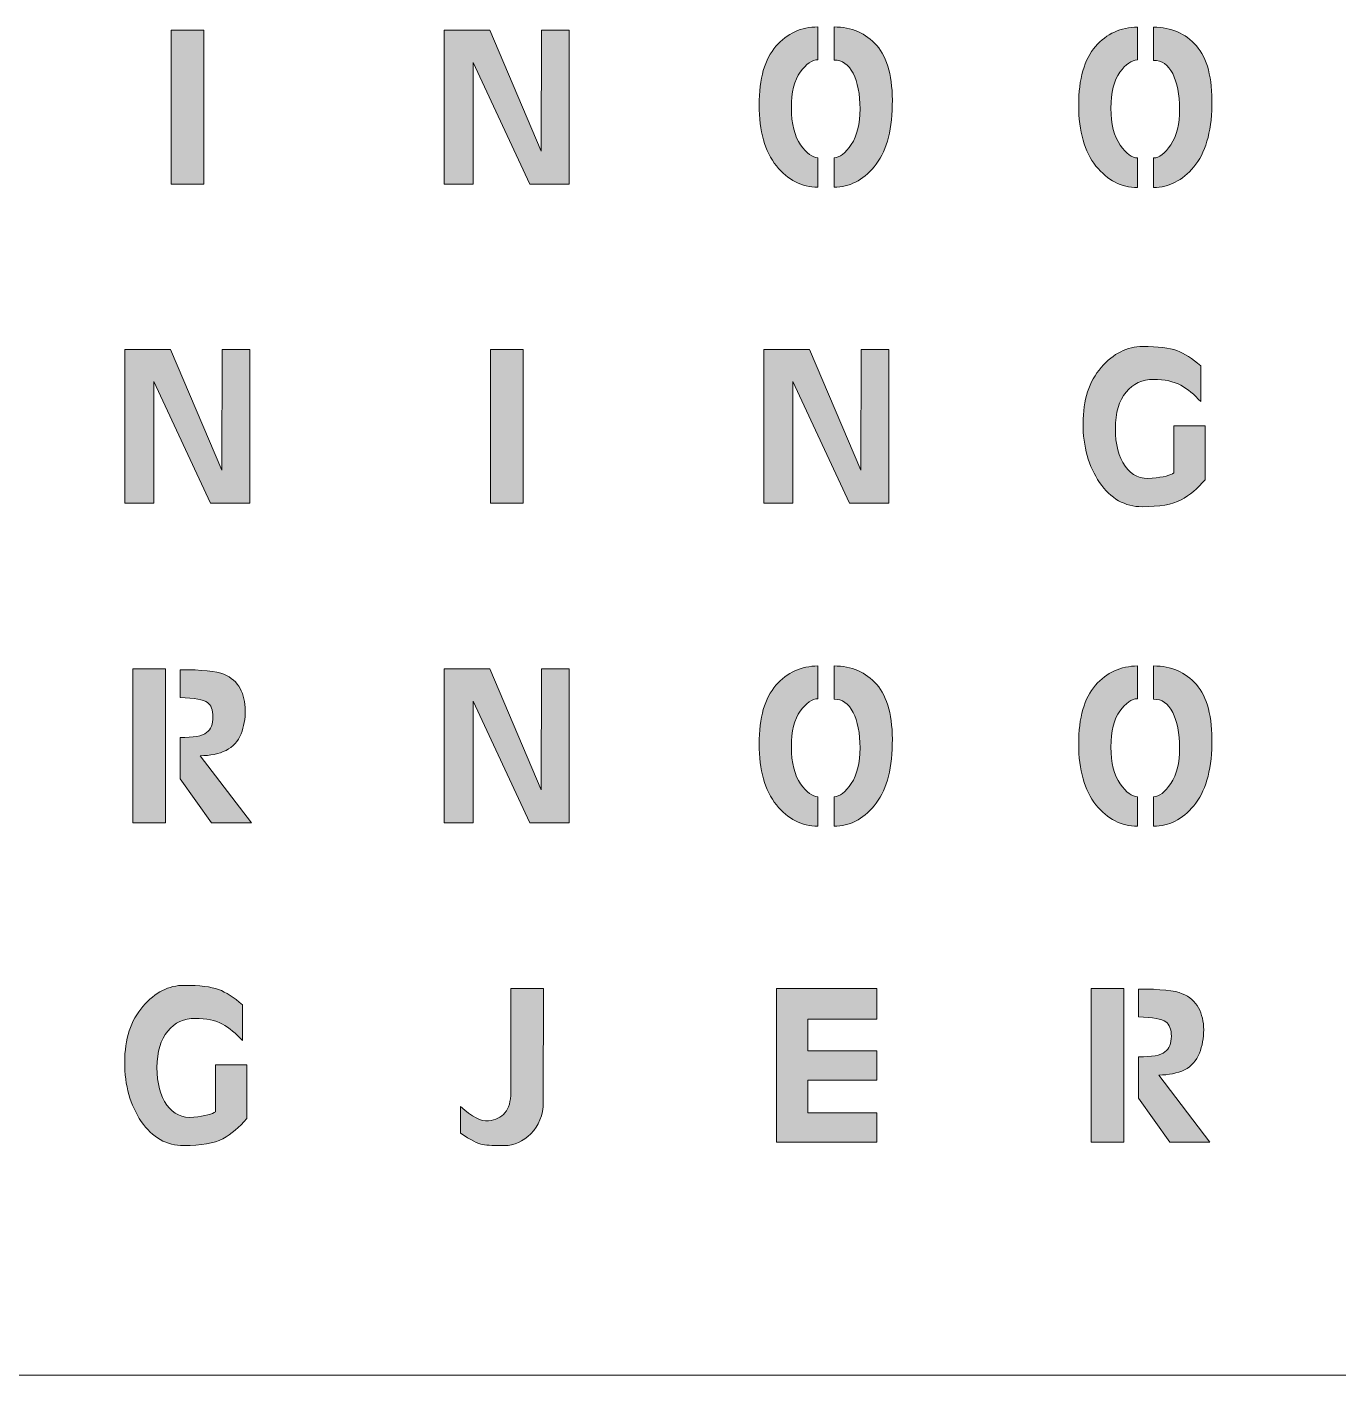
# Model space of a CAD drawing. Header units: inches. Extents: x -102 to 102, y -102 to 102.
# Drawn here: x 0 to 49.2, y -101.6 to -51 of the extents above; entities that cross this region are included whole.
import ezdxf

# ---------------------------------------------------------------- set-up
doc = ezdxf.new("R2010")
doc.units = ezdxf.units.IN
doc.header["$MEASUREMENT"] = 0
doc.layers.add('Top Copper', color=7, linetype='Continuous')

# ---------------------------------------------------------------- blocks, each defined once
blk = doc.blocks.new('block 71')
at = {"layer": 'Top Copper', "true_color": 0xffffff}
h = blk.add_hatch(color=7, dxfattribs=at)
h.dxf.hatch_style = 2
h.paths.add_polyline_path([(20.366, -56.861), (18.893, -56.861), (16.762, -52.287), (16.762, -56.861), (15.67, -56.861), (15.67, -51.082), (17.386, -51.082), (19.318, -55.622), (19.326, -51.082), (20.366, -51.082)])
at = {"layer": 'Top Copper', "lineweight": 0}
blk.add_lwpolyline([(20.366, -56.861), (18.893, -56.861), (16.762, -52.287), (16.762, -56.861), (15.67, -56.861), (15.67, -51.082), (17.386, -51.082), (19.318, -55.622), (19.326, -51.082), (20.366, -51.082), (20.366, -56.861)], dxfattribs=at)
blk = doc.blocks.new('block 162')
at = {"layer": 'Top Copper', "true_color": 0xffffff}
h = blk.add_hatch(color=7, dxfattribs=at)
h.dxf.hatch_style = 2
h.paths.add_polyline_path([(6.645, -51.078), (6.645, -56.856), (5.415, -56.856), (5.415, -51.078)])
at = {"layer": 'Top Copper', "lineweight": 0}
blk.add_lwpolyline([(6.645, -51.078), (6.645, -56.856), (5.415, -56.856), (5.415, -51.078), (6.645, -51.078)], dxfattribs=at)
blk = doc.blocks.new('block 171')
at = {"layer": 'Top Copper', "true_color": 0xffffff}
h = blk.add_hatch(color=7, dxfattribs=at)
h.dxf.hatch_style = 2
edge = h.paths.add_edge_path()
edge.add_spline(control_points=[(28.15, -56.172), (27.716, -55.635), (27.5, -54.872), (27.5, -53.885), (27.5, -52.897), (27.711, -52.162), (28.132, -51.68), (28.554, -51.198), (29.079, -50.956), (29.709, -50.956), (29.709, -50.956), (29.709, -52.187), (29.709, -52.187), (29.49, -52.193), (29.268, -52.347), (29.046, -52.65), (28.824, -52.954), (28.713, -53.404), (28.713, -54.002), (28.713, -54.6), (28.828, -55.06), (29.059, -55.384), (29.29, -55.707), (29.507, -55.869), (29.709, -55.869), (29.709, -55.869), (29.709, -56.978), (29.709, -56.978), (29.103, -56.978), (28.583, -56.709), (28.15, -56.172)], knot_values=[0, 0, 0, 0, 1, 1, 1, 2, 2, 2, 3, 3, 3, 4, 4, 4, 5, 5, 5, 6, 6, 6, 7, 7, 7, 8, 8, 8, 9, 9, 9, 10, 10, 10, 10], degree=3, periodic=1)
edge = h.paths.add_edge_path()
edge.add_spline(control_points=[(30.961, -55.371), (31.183, -55.039), (31.293, -54.594), (31.29, -54.036), (31.287, -53.479), (31.201, -53.033), (31.03, -52.698), (30.86, -52.363), (30.622, -52.198), (30.315, -52.204), (30.315, -52.204), (30.315, -50.956), (30.315, -50.956), (30.974, -50.956), (31.508, -51.189), (31.918, -51.654), (32.328, -52.119), (32.523, -52.866), (32.503, -53.894), (32.483, -54.922), (32.256, -55.693), (31.823, -56.207), (31.39, -56.721), (30.887, -56.978), (30.315, -56.978), (30.315, -56.978), (30.315, -55.869), (30.315, -55.869), (30.524, -55.869), (30.739, -55.703), (30.961, -55.371)], knot_values=[0, 0, 0, 0, 1, 1, 1, 2, 2, 2, 3, 3, 3, 4, 4, 4, 5, 5, 5, 6, 6, 6, 7, 7, 7, 8, 8, 8, 9, 9, 9, 10, 10, 10, 10], degree=3, periodic=1)
at = {"layer": 'Top Copper', "lineweight": 0}
for points in [[(28.15, -56.172), (27.716, -55.635), (27.5, -54.872), (27.5, -53.885), (27.5, -52.897), (27.711, -52.162), (28.132, -51.68), (28.554, -51.198), (29.079, -50.956), (29.709, -50.956), (29.709, -50.956), (29.709, -52.187), (29.709, -52.187), (29.49, -52.193), (29.268, -52.347), (29.046, -52.65), (28.824, -52.954), (28.713, -53.404), (28.713, -54.002), (28.713, -54.6), (28.828, -55.06), (29.059, -55.384), (29.29, -55.707), (29.507, -55.869), (29.709, -55.869), (29.709, -55.869), (29.709, -56.978), (29.709, -56.978), (29.103, -56.978), (28.583, -56.709), (28.15, -56.172)], [(30.961, -55.371), (31.183, -55.039), (31.293, -54.594), (31.29, -54.036), (31.287, -53.479), (31.201, -53.033), (31.03, -52.698), (30.86, -52.363), (30.622, -52.198), (30.315, -52.204), (30.315, -52.204), (30.315, -50.956), (30.315, -50.956), (30.974, -50.956), (31.508, -51.189), (31.918, -51.654), (32.328, -52.119), (32.523, -52.866), (32.503, -53.894), (32.483, -54.922), (32.256, -55.693), (31.823, -56.207), (31.39, -56.721), (30.887, -56.978), (30.315, -56.978), (30.315, -56.978), (30.315, -55.869), (30.315, -55.869), (30.524, -55.869), (30.739, -55.703), (30.961, -55.371)]]:
    blk.add_open_spline(points, degree=3, knots=[0, 0, 0, 0, 1, 1, 1, 2, 2, 2, 3, 3, 3, 4, 4, 4, 5, 5, 5, 6, 6, 6, 7, 7, 7, 8, 8, 8, 9, 9, 9, 10, 10, 10, 10], dxfattribs=at)
blk = doc.blocks.new('block 172')
at = {"layer": 'Top Copper', "true_color": 0xffffff}
h = blk.add_hatch(color=7, dxfattribs=at)
h.dxf.hatch_style = 2
edge = h.paths.add_edge_path()
edge.add_spline(control_points=[(40.153, -56.181), (39.72, -55.643), (39.503, -54.881), (39.503, -53.893), (39.503, -52.906), (39.714, -52.171), (40.135, -51.688), (40.557, -51.207), (41.082, -50.965), (41.712, -50.965), (41.712, -50.965), (41.712, -52.195), (41.712, -52.195), (41.493, -52.201), (41.272, -52.356), (41.049, -52.659), (40.827, -52.962), (40.716, -53.413), (40.716, -54.01), (40.716, -54.608), (40.831, -55.069), (41.062, -55.392), (41.293, -55.716), (41.51, -55.877), (41.712, -55.877), (41.712, -55.877), (41.712, -56.986), (41.712, -56.986), (41.106, -56.986), (40.586, -56.718), (40.153, -56.181)], knot_values=[0, 0, 0, 0, 1, 1, 1, 2, 2, 2, 3, 3, 3, 4, 4, 4, 5, 5, 5, 6, 6, 6, 7, 7, 7, 8, 8, 8, 9, 9, 9, 10, 10, 10, 10], degree=3, periodic=1)
edge = h.paths.add_edge_path()
edge.add_spline(control_points=[(42.964, -55.379), (43.186, -55.047), (43.296, -54.603), (43.293, -54.045), (43.29, -53.488), (43.204, -53.042), (43.033, -52.707), (42.863, -52.372), (42.625, -52.207), (42.319, -52.213), (42.319, -52.213), (42.319, -50.965), (42.319, -50.965), (42.977, -50.965), (43.511, -51.198), (43.922, -51.663), (44.331, -52.128), (44.526, -52.874), (44.506, -53.902), (44.486, -54.93), (44.259, -55.701), (43.826, -56.215), (43.393, -56.729), (42.89, -56.986), (42.319, -56.986), (42.319, -56.986), (42.319, -55.877), (42.319, -55.877), (42.527, -55.877), (42.742, -55.712), (42.964, -55.379)], knot_values=[0, 0, 0, 0, 1, 1, 1, 2, 2, 2, 3, 3, 3, 4, 4, 4, 5, 5, 5, 6, 6, 6, 7, 7, 7, 8, 8, 8, 9, 9, 9, 10, 10, 10, 10], degree=3, periodic=1)
at = {"layer": 'Top Copper', "lineweight": 0}
for points in [[(40.153, -56.181), (39.72, -55.643), (39.503, -54.881), (39.503, -53.893), (39.503, -52.906), (39.714, -52.171), (40.135, -51.688), (40.557, -51.207), (41.082, -50.965), (41.712, -50.965), (41.712, -50.965), (41.712, -52.195), (41.712, -52.195), (41.493, -52.201), (41.272, -52.356), (41.049, -52.659), (40.827, -52.962), (40.716, -53.413), (40.716, -54.01), (40.716, -54.608), (40.831, -55.069), (41.062, -55.392), (41.293, -55.716), (41.51, -55.877), (41.712, -55.877), (41.712, -55.877), (41.712, -56.986), (41.712, -56.986), (41.106, -56.986), (40.586, -56.718), (40.153, -56.181)], [(42.964, -55.379), (43.186, -55.047), (43.296, -54.603), (43.293, -54.045), (43.29, -53.488), (43.204, -53.042), (43.033, -52.707), (42.863, -52.372), (42.625, -52.207), (42.319, -52.213), (42.319, -52.213), (42.319, -50.965), (42.319, -50.965), (42.977, -50.965), (43.511, -51.198), (43.922, -51.663), (44.331, -52.128), (44.526, -52.874), (44.506, -53.902), (44.486, -54.93), (44.259, -55.701), (43.826, -56.215), (43.393, -56.729), (42.89, -56.986), (42.319, -56.986), (42.319, -56.986), (42.319, -55.877), (42.319, -55.877), (42.527, -55.877), (42.742, -55.712), (42.964, -55.379)]]:
    blk.add_open_spline(points, degree=3, knots=[0, 0, 0, 0, 1, 1, 1, 2, 2, 2, 3, 3, 3, 4, 4, 4, 5, 5, 5, 6, 6, 6, 7, 7, 7, 8, 8, 8, 9, 9, 9, 10, 10, 10, 10], dxfattribs=at)
blk = doc.blocks.new('block 179')
at = {"layer": 'Top Copper', "true_color": 0xffffff}
h = blk.add_hatch(color=7, dxfattribs=at)
h.dxf.hatch_style = 2
h.paths.add_polyline_path([(8.372, -68.851), (6.899, -68.851), (4.768, -64.276), (4.768, -68.851), (3.676, -68.851), (3.676, -63.072), (5.392, -63.072), (7.324, -67.612), (7.332, -63.072), (8.372, -63.072)])
at = {"layer": 'Top Copper', "lineweight": 0}
blk.add_lwpolyline([(8.372, -68.851), (6.899, -68.851), (4.768, -64.276), (4.768, -68.851), (3.676, -68.851), (3.676, -63.072), (5.392, -63.072), (7.324, -67.612), (7.332, -63.072), (8.372, -63.072), (8.372, -68.851)], dxfattribs=at)
blk = doc.blocks.new('block 180')
at = {"layer": 'Top Copper', "true_color": 0xffffff}
h = blk.add_hatch(color=7, dxfattribs=at)
h.dxf.hatch_style = 2
h.paths.add_polyline_path([(18.642, -63.072), (18.642, -68.851), (17.412, -68.851), (17.412, -63.072)])
at = {"layer": 'Top Copper', "lineweight": 0}
blk.add_lwpolyline([(18.642, -63.072), (18.642, -68.851), (17.412, -68.851), (17.412, -63.072), (18.642, -63.072)], dxfattribs=at)
blk = doc.blocks.new('block 181')
at = {"layer": 'Top Copper', "true_color": 0xffffff}
h = blk.add_hatch(color=7, dxfattribs=at)
h.dxf.hatch_style = 2
edge = h.paths.add_edge_path()
edge.add_spline(control_points=[(44.25, -67.967), (43.978, -68.296), (43.678, -68.547), (43.349, -68.721), (43.02, -68.894), (42.532, -68.98), (41.885, -68.98), (41.238, -68.98), (40.707, -68.677), (40.291, -68.071), (39.875, -67.464), (39.667, -66.724), (39.667, -65.849), (39.667, -64.973), (39.895, -64.273), (40.351, -63.748), (40.808, -63.222), (41.325, -62.959), (41.902, -62.959), (42.48, -62.959), (42.91, -63.011), (43.193, -63.115), (43.476, -63.219), (43.773, -63.41), (44.086, -63.687), (44.086, -63.687), (44.086, -65.03), (44.086, -65.03), (43.848, -64.764), (43.599, -64.559), (43.336, -64.415), (43.073, -64.27), (42.732, -64.198), (42.314, -64.198), (41.895, -64.198), (41.551, -64.357), (41.283, -64.675), (41.014, -64.992), (40.88, -65.449), (40.88, -66.044), (40.88, -66.638), (41.002, -67.109), (41.248, -67.456), (41.493, -67.802), (41.831, -67.954), (42.262, -67.91), (42.692, -67.867), (42.965, -67.799), (43.081, -67.707), (43.081, -67.707), (43.081, -65.939), (43.081, -65.939), (43.081, -65.939), (44.259, -65.939), (44.259, -65.939), (44.259, -65.939), (44.25, -67.967), (44.25, -67.967)], knot_values=[0, 0, 0, 0, 1, 1, 1, 2, 2, 2, 3, 3, 3, 4, 4, 4, 5, 5, 5, 6, 6, 6, 7, 7, 7, 8, 8, 8, 9, 9, 9, 10, 10, 10, 11, 11, 11, 12, 12, 12, 13, 13, 13, 14, 14, 14, 15, 15, 15, 16, 16, 16, 17, 17, 17, 18, 18, 18, 19, 19, 19, 19], degree=3, periodic=1)
at = {"layer": 'Top Copper', "lineweight": 0}
blk.add_open_spline([(44.25, -67.967), (43.978, -68.296), (43.678, -68.547), (43.349, -68.721), (43.02, -68.894), (42.532, -68.98), (41.885, -68.98), (41.238, -68.98), (40.707, -68.677), (40.291, -68.071), (39.875, -67.464), (39.667, -66.724), (39.667, -65.849), (39.667, -64.973), (39.895, -64.273), (40.351, -63.748), (40.808, -63.222), (41.325, -62.959), (41.902, -62.959), (42.48, -62.959), (42.91, -63.011), (43.193, -63.115), (43.476, -63.219), (43.773, -63.41), (44.086, -63.687), (44.086, -63.687), (44.086, -65.03), (44.086, -65.03), (43.848, -64.764), (43.599, -64.559), (43.336, -64.415), (43.073, -64.27), (42.732, -64.198), (42.314, -64.198), (41.895, -64.198), (41.551, -64.357), (41.283, -64.675), (41.014, -64.992), (40.88, -65.449), (40.88, -66.044), (40.88, -66.638), (41.002, -67.109), (41.248, -67.456), (41.493, -67.802), (41.831, -67.954), (42.262, -67.91), (42.692, -67.867), (42.965, -67.799), (43.081, -67.707), (43.081, -67.707), (43.081, -65.939), (43.081, -65.939), (43.081, -65.939), (44.259, -65.939), (44.259, -65.939), (44.259, -65.939), (44.25, -67.967), (44.25, -67.967)], degree=3, knots=[0, 0, 0, 0, 1, 1, 1, 2, 2, 2, 3, 3, 3, 4, 4, 4, 5, 5, 5, 6, 6, 6, 7, 7, 7, 8, 8, 8, 9, 9, 9, 10, 10, 10, 11, 11, 11, 12, 12, 12, 13, 13, 13, 14, 14, 14, 15, 15, 15, 16, 16, 16, 17, 17, 17, 18, 18, 18, 19, 19, 19, 19], dxfattribs=at)
blk = doc.blocks.new('block 182')
at = {"layer": 'Top Copper', "true_color": 0xffffff}
h = blk.add_hatch(color=7, dxfattribs=at)
h.dxf.hatch_style = 2
h.paths.add_polyline_path([(32.369, -68.851), (30.897, -68.851), (28.766, -64.276), (28.766, -68.851), (27.674, -68.851), (27.674, -63.072), (29.389, -63.072), (31.321, -67.612), (31.33, -63.072), (32.369, -63.072)])
at = {"layer": 'Top Copper', "lineweight": 0}
blk.add_lwpolyline([(32.369, -68.851), (30.897, -68.851), (28.766, -64.276), (28.766, -68.851), (27.674, -68.851), (27.674, -63.072), (29.389, -63.072), (31.321, -67.612), (31.33, -63.072), (32.369, -63.072), (32.369, -68.851)], dxfattribs=at)
blk = doc.blocks.new('block 187')
at = {"layer": 'Top Copper', "true_color": 0xffffff}
h = blk.add_hatch(color=7, dxfattribs=at)
h.dxf.hatch_style = 2
h.paths.add_polyline_path([(5.202, -75.076), (5.202, -80.854), (3.972, -80.854), (3.972, -75.076)])
edge = h.paths.add_edge_path()
edge.add_spline(control_points=[(6.744, -77.467), (6.906, -77.34), (6.987, -77.143), (6.987, -76.878), (6.987, -76.612), (6.916, -76.43), (6.775, -76.332), (6.633, -76.234), (6.291, -76.17), (5.748, -76.141), (5.748, -76.141), (5.748, -75.102), (5.748, -75.102), (6.568, -75.102), (7.117, -75.16), (7.394, -75.275), (7.672, -75.39), (7.875, -75.568), (8.005, -75.808), (8.135, -76.047), (8.2, -76.322), (8.2, -76.631), (8.2, -76.94), (8.147, -77.234), (8.04, -77.514), (7.933, -77.795), (7.745, -78.001), (7.477, -78.134), (7.208, -78.267), (6.886, -78.333), (6.511, -78.333), (6.511, -78.333), (8.434, -80.854), (8.434, -80.854), (8.434, -80.854), (6.926, -80.854), (6.926, -80.854), (6.926, -80.854), (5.757, -79.2), (5.757, -79.2), (5.757, -79.2), (5.757, -77.649), (5.757, -77.649), (6.254, -77.655), (6.583, -77.594), (6.744, -77.467)], knot_values=[0, 0, 0, 0, 1, 1, 1, 2, 2, 2, 3, 3, 3, 4, 4, 4, 5, 5, 5, 6, 6, 6, 7, 7, 7, 8, 8, 8, 9, 9, 9, 10, 10, 10, 11, 11, 11, 12, 12, 12, 13, 13, 13, 14, 14, 14, 15, 15, 15, 15], degree=3, periodic=1)
at = {"layer": 'Top Copper', "lineweight": 0}
blk.add_lwpolyline([(5.202, -75.076), (5.202, -80.854), (3.972, -80.854), (3.972, -75.076), (5.202, -75.076)], dxfattribs=at)
blk.add_open_spline([(6.744, -77.467), (6.906, -77.34), (6.987, -77.143), (6.987, -76.878), (6.987, -76.612), (6.916, -76.43), (6.775, -76.332), (6.633, -76.234), (6.291, -76.17), (5.748, -76.141), (5.748, -76.141), (5.748, -75.102), (5.748, -75.102), (6.568, -75.102), (7.117, -75.16), (7.394, -75.275), (7.672, -75.39), (7.875, -75.568), (8.005, -75.808), (8.135, -76.047), (8.2, -76.322), (8.2, -76.631), (8.2, -76.94), (8.147, -77.234), (8.04, -77.514), (7.933, -77.795), (7.745, -78.001), (7.477, -78.134), (7.208, -78.267), (6.886, -78.333), (6.511, -78.333), (6.511, -78.333), (8.434, -80.854), (8.434, -80.854), (8.434, -80.854), (6.926, -80.854), (6.926, -80.854), (6.926, -80.854), (5.757, -79.2), (5.757, -79.2), (5.757, -79.2), (5.757, -77.649), (5.757, -77.649), (6.254, -77.655), (6.583, -77.594), (6.744, -77.467)], degree=3, knots=[0, 0, 0, 0, 1, 1, 1, 2, 2, 2, 3, 3, 3, 4, 4, 4, 5, 5, 5, 6, 6, 6, 7, 7, 7, 8, 8, 8, 9, 9, 9, 10, 10, 10, 11, 11, 11, 12, 12, 12, 13, 13, 13, 14, 14, 14, 15, 15, 15, 15], dxfattribs=at)
blk = doc.blocks.new('block 188')
at = {"layer": 'Top Copper', "true_color": 0xffffff}
h = blk.add_hatch(color=7, dxfattribs=at)
h.dxf.hatch_style = 2
edge = h.paths.add_edge_path()
edge.add_spline(control_points=[(28.15, -80.178), (27.716, -79.641), (27.5, -78.879), (27.5, -77.891), (27.5, -76.904), (27.711, -76.169), (28.132, -75.686), (28.554, -75.204), (29.079, -74.963), (29.709, -74.963), (29.709, -74.963), (29.709, -76.193), (29.709, -76.193), (29.49, -76.199), (29.268, -76.354), (29.046, -76.657), (28.824, -76.96), (28.713, -77.411), (28.713, -78.008), (28.713, -78.606), (28.828, -79.067), (29.059, -79.39), (29.29, -79.714), (29.507, -79.875), (29.709, -79.875), (29.709, -79.875), (29.709, -80.984), (29.709, -80.984), (29.103, -80.984), (28.583, -80.716), (28.15, -80.178)], knot_values=[0, 0, 0, 0, 1, 1, 1, 2, 2, 2, 3, 3, 3, 4, 4, 4, 5, 5, 5, 6, 6, 6, 7, 7, 7, 8, 8, 8, 9, 9, 9, 10, 10, 10, 10], degree=3, periodic=1)
edge = h.paths.add_edge_path()
edge.add_spline(control_points=[(30.961, -79.377), (31.183, -79.045), (31.293, -78.601), (31.29, -78.043), (31.287, -77.486), (31.201, -77.04), (31.03, -76.704), (30.86, -76.369), (30.622, -76.205), (30.315, -76.211), (30.315, -76.211), (30.315, -74.963), (30.315, -74.963), (30.974, -74.963), (31.508, -75.195), (31.918, -75.66), (32.328, -76.126), (32.523, -76.872), (32.503, -77.9), (32.483, -78.928), (32.256, -79.699), (31.823, -80.213), (31.39, -80.727), (30.887, -80.984), (30.315, -80.984), (30.315, -80.984), (30.315, -79.875), (30.315, -79.875), (30.524, -79.875), (30.739, -79.71), (30.961, -79.377)], knot_values=[0, 0, 0, 0, 1, 1, 1, 2, 2, 2, 3, 3, 3, 4, 4, 4, 5, 5, 5, 6, 6, 6, 7, 7, 7, 8, 8, 8, 9, 9, 9, 10, 10, 10, 10], degree=3, periodic=1)
at = {"layer": 'Top Copper', "lineweight": 0}
for points in [[(28.15, -80.178), (27.716, -79.641), (27.5, -78.879), (27.5, -77.891), (27.5, -76.904), (27.711, -76.169), (28.132, -75.686), (28.554, -75.204), (29.079, -74.963), (29.709, -74.963), (29.709, -74.963), (29.709, -76.193), (29.709, -76.193), (29.49, -76.199), (29.268, -76.354), (29.046, -76.657), (28.824, -76.96), (28.713, -77.411), (28.713, -78.008), (28.713, -78.606), (28.828, -79.067), (29.059, -79.39), (29.29, -79.714), (29.507, -79.875), (29.709, -79.875), (29.709, -79.875), (29.709, -80.984), (29.709, -80.984), (29.103, -80.984), (28.583, -80.716), (28.15, -80.178)], [(30.961, -79.377), (31.183, -79.045), (31.293, -78.601), (31.29, -78.043), (31.287, -77.486), (31.201, -77.04), (31.03, -76.704), (30.86, -76.369), (30.622, -76.205), (30.315, -76.211), (30.315, -76.211), (30.315, -74.963), (30.315, -74.963), (30.974, -74.963), (31.508, -75.195), (31.918, -75.66), (32.328, -76.126), (32.523, -76.872), (32.503, -77.9), (32.483, -78.928), (32.256, -79.699), (31.823, -80.213), (31.39, -80.727), (30.887, -80.984), (30.315, -80.984), (30.315, -80.984), (30.315, -79.875), (30.315, -79.875), (30.524, -79.875), (30.739, -79.71), (30.961, -79.377)]]:
    blk.add_open_spline(points, degree=3, knots=[0, 0, 0, 0, 1, 1, 1, 2, 2, 2, 3, 3, 3, 4, 4, 4, 5, 5, 5, 6, 6, 6, 7, 7, 7, 8, 8, 8, 9, 9, 9, 10, 10, 10, 10], dxfattribs=at)
blk = doc.blocks.new('block 189')
at = {"layer": 'Top Copper', "true_color": 0xffffff}
h = blk.add_hatch(color=7, dxfattribs=at)
h.dxf.hatch_style = 2
h.paths.add_polyline_path([(20.366, -80.854), (18.893, -80.854), (16.762, -76.28), (16.762, -80.854), (15.67, -80.854), (15.67, -75.076), (17.386, -75.076), (19.318, -79.615), (19.326, -75.076), (20.366, -75.076)])
at = {"layer": 'Top Copper', "lineweight": 0}
blk.add_lwpolyline([(20.366, -80.854), (18.893, -80.854), (16.762, -76.28), (16.762, -80.854), (15.67, -80.854), (15.67, -75.076), (17.386, -75.076), (19.318, -79.615), (19.326, -75.076), (20.366, -75.076), (20.366, -80.854)], dxfattribs=at)
blk = doc.blocks.new('block 192')
at = {"layer": 'Top Copper', "true_color": 0xffffff}
h = blk.add_hatch(color=7, dxfattribs=at)
h.dxf.hatch_style = 2
edge = h.paths.add_edge_path()
edge.add_spline(control_points=[(40.153, -80.178), (39.72, -79.641), (39.503, -78.879), (39.503, -77.891), (39.503, -76.904), (39.714, -76.169), (40.135, -75.686), (40.557, -75.204), (41.082, -74.963), (41.712, -74.963), (41.712, -74.963), (41.712, -76.193), (41.712, -76.193), (41.493, -76.199), (41.272, -76.354), (41.049, -76.657), (40.827, -76.96), (40.716, -77.411), (40.716, -78.008), (40.716, -78.606), (40.831, -79.067), (41.062, -79.39), (41.293, -79.714), (41.51, -79.875), (41.712, -79.875), (41.712, -79.875), (41.712, -80.984), (41.712, -80.984), (41.106, -80.984), (40.586, -80.716), (40.153, -80.178)], knot_values=[0, 0, 0, 0, 1, 1, 1, 2, 2, 2, 3, 3, 3, 4, 4, 4, 5, 5, 5, 6, 6, 6, 7, 7, 7, 8, 8, 8, 9, 9, 9, 10, 10, 10, 10], degree=3, periodic=1)
edge = h.paths.add_edge_path()
edge.add_spline(control_points=[(42.964, -79.377), (43.186, -79.045), (43.296, -78.601), (43.293, -78.043), (43.29, -77.486), (43.204, -77.04), (43.033, -76.704), (42.863, -76.369), (42.625, -76.205), (42.319, -76.211), (42.319, -76.211), (42.319, -74.963), (42.319, -74.963), (42.977, -74.963), (43.511, -75.195), (43.922, -75.66), (44.331, -76.126), (44.526, -76.872), (44.506, -77.9), (44.486, -78.928), (44.259, -79.699), (43.826, -80.213), (43.393, -80.727), (42.89, -80.984), (42.319, -80.984), (42.319, -80.984), (42.319, -79.875), (42.319, -79.875), (42.527, -79.875), (42.742, -79.71), (42.964, -79.377)], knot_values=[0, 0, 0, 0, 1, 1, 1, 2, 2, 2, 3, 3, 3, 4, 4, 4, 5, 5, 5, 6, 6, 6, 7, 7, 7, 8, 8, 8, 9, 9, 9, 10, 10, 10, 10], degree=3, periodic=1)
at = {"layer": 'Top Copper', "lineweight": 0}
for points in [[(40.153, -80.178), (39.72, -79.641), (39.503, -78.879), (39.503, -77.891), (39.503, -76.904), (39.714, -76.169), (40.135, -75.686), (40.557, -75.204), (41.082, -74.963), (41.712, -74.963), (41.712, -74.963), (41.712, -76.193), (41.712, -76.193), (41.493, -76.199), (41.272, -76.354), (41.049, -76.657), (40.827, -76.96), (40.716, -77.411), (40.716, -78.008), (40.716, -78.606), (40.831, -79.067), (41.062, -79.39), (41.293, -79.714), (41.51, -79.875), (41.712, -79.875), (41.712, -79.875), (41.712, -80.984), (41.712, -80.984), (41.106, -80.984), (40.586, -80.716), (40.153, -80.178)], [(42.964, -79.377), (43.186, -79.045), (43.296, -78.601), (43.293, -78.043), (43.29, -77.486), (43.204, -77.04), (43.033, -76.704), (42.863, -76.369), (42.625, -76.205), (42.319, -76.211), (42.319, -76.211), (42.319, -74.963), (42.319, -74.963), (42.977, -74.963), (43.511, -75.195), (43.922, -75.66), (44.331, -76.126), (44.526, -76.872), (44.506, -77.9), (44.486, -78.928), (44.259, -79.699), (43.826, -80.213), (43.393, -80.727), (42.89, -80.984), (42.319, -80.984), (42.319, -80.984), (42.319, -79.875), (42.319, -79.875), (42.527, -79.875), (42.742, -79.71), (42.964, -79.377)]]:
    blk.add_open_spline(points, degree=3, knots=[0, 0, 0, 0, 1, 1, 1, 2, 2, 2, 3, 3, 3, 4, 4, 4, 5, 5, 5, 6, 6, 6, 7, 7, 7, 8, 8, 8, 9, 9, 9, 10, 10, 10, 10], dxfattribs=at)
blk = doc.blocks.new('block 197')
at = {"layer": 'Top Copper', "true_color": 0xffffff}
h = blk.add_hatch(color=7, dxfattribs=at)
h.dxf.hatch_style = 2
edge = h.paths.add_edge_path()
edge.add_spline(control_points=[(8.255, -91.968), (7.983, -92.298), (7.683, -92.549), (7.354, -92.722), (7.025, -92.895), (6.536, -92.982), (5.889, -92.982), (5.242, -92.982), (4.711, -92.679), (4.295, -92.072), (3.88, -91.466), (3.671, -90.725), (3.671, -89.85), (3.671, -88.975), (3.9, -88.275), (4.356, -87.749), (4.812, -87.223), (5.329, -86.96), (5.907, -86.96), (6.484, -86.96), (6.915, -87.012), (7.197, -87.116), (7.481, -87.221), (7.778, -87.411), (8.09, -87.688), (8.09, -87.688), (8.09, -89.031), (8.09, -89.031), (7.853, -88.766), (7.603, -88.561), (7.34, -88.416), (7.078, -88.272), (6.737, -88.2), (6.318, -88.2), (5.899, -88.2), (5.556, -88.358), (5.287, -88.676), (5.019, -88.994), (4.884, -89.45), (4.884, -90.045), (4.884, -90.64), (5.007, -91.11), (5.253, -91.457), (5.498, -91.804), (5.836, -91.955), (6.266, -91.912), (6.697, -91.869), (6.969, -91.801), (7.085, -91.708), (7.085, -91.708), (7.085, -89.941), (7.085, -89.941), (7.085, -89.941), (8.263, -89.941), (8.263, -89.941), (8.263, -89.941), (8.255, -91.968), (8.255, -91.968)], knot_values=[0, 0, 0, 0, 1, 1, 1, 2, 2, 2, 3, 3, 3, 4, 4, 4, 5, 5, 5, 6, 6, 6, 7, 7, 7, 8, 8, 8, 9, 9, 9, 10, 10, 10, 11, 11, 11, 12, 12, 12, 13, 13, 13, 14, 14, 14, 15, 15, 15, 16, 16, 16, 17, 17, 17, 18, 18, 18, 19, 19, 19, 19], degree=3, periodic=1)
at = {"layer": 'Top Copper', "lineweight": 0}
blk.add_open_spline([(8.255, -91.968), (7.983, -92.298), (7.683, -92.549), (7.354, -92.722), (7.025, -92.895), (6.536, -92.982), (5.889, -92.982), (5.242, -92.982), (4.711, -92.679), (4.295, -92.072), (3.88, -91.466), (3.671, -90.725), (3.671, -89.85), (3.671, -88.975), (3.9, -88.275), (4.356, -87.749), (4.812, -87.223), (5.329, -86.96), (5.907, -86.96), (6.484, -86.96), (6.915, -87.012), (7.197, -87.116), (7.481, -87.221), (7.778, -87.411), (8.09, -87.688), (8.09, -87.688), (8.09, -89.031), (8.09, -89.031), (7.853, -88.766), (7.603, -88.561), (7.34, -88.416), (7.078, -88.272), (6.737, -88.2), (6.318, -88.2), (5.899, -88.2), (5.556, -88.358), (5.287, -88.676), (5.019, -88.994), (4.884, -89.45), (4.884, -90.045), (4.884, -90.64), (5.007, -91.11), (5.253, -91.457), (5.498, -91.804), (5.836, -91.955), (6.266, -91.912), (6.697, -91.869), (6.969, -91.801), (7.085, -91.708), (7.085, -91.708), (7.085, -89.941), (7.085, -89.941), (7.085, -89.941), (8.263, -89.941), (8.263, -89.941), (8.263, -89.941), (8.255, -91.968), (8.255, -91.968)], degree=3, knots=[0, 0, 0, 0, 1, 1, 1, 2, 2, 2, 3, 3, 3, 4, 4, 4, 5, 5, 5, 6, 6, 6, 7, 7, 7, 8, 8, 8, 9, 9, 9, 10, 10, 10, 11, 11, 11, 12, 12, 12, 13, 13, 13, 14, 14, 14, 15, 15, 15, 16, 16, 16, 17, 17, 17, 18, 18, 18, 19, 19, 19, 19], dxfattribs=at)
blk = doc.blocks.new('block 229')
at = {"layer": 'Top Copper', "true_color": 0xffffff}
h = blk.add_hatch(color=7, dxfattribs=at)
h.dxf.hatch_style = 2
edge = h.paths.add_edge_path()
edge.add_spline(control_points=[(19.402, -87.082), (19.402, -87.082), (19.394, -91.344), (19.394, -91.344), (19.382, -91.841), (19.228, -92.238), (18.93, -92.536), (18.633, -92.833), (18.301, -92.982), (17.934, -92.982), (17.567, -92.982), (17.296, -92.969), (17.119, -92.943), (16.943, -92.917), (16.665, -92.774), (16.284, -92.514), (16.284, -92.514), (16.284, -91.509), (16.284, -91.509), (16.711, -91.902), (17.06, -92.082), (17.332, -92.051), (17.603, -92.019), (17.811, -91.918), (17.955, -91.747), (18.1, -91.577), (18.172, -91.321), (18.172, -90.98), (18.172, -90.98), (18.172, -87.082), (18.172, -87.082), (18.172, -87.082), (19.402, -87.082), (19.402, -87.082)], knot_values=[0, 0, 0, 0, 1, 1, 1, 2, 2, 2, 3, 3, 3, 4, 4, 4, 5, 5, 5, 6, 6, 6, 7, 7, 7, 8, 8, 8, 9, 9, 9, 10, 10, 10, 11, 11, 11, 11], degree=3, periodic=1)
at = {"layer": 'Top Copper', "lineweight": 0}
blk.add_open_spline([(19.402, -87.082), (19.402, -87.082), (19.394, -91.344), (19.394, -91.344), (19.382, -91.841), (19.228, -92.238), (18.93, -92.536), (18.633, -92.833), (18.301, -92.982), (17.934, -92.982), (17.567, -92.982), (17.296, -92.969), (17.119, -92.943), (16.943, -92.917), (16.665, -92.774), (16.284, -92.514), (16.284, -92.514), (16.284, -91.509), (16.284, -91.509), (16.711, -91.902), (17.06, -92.082), (17.332, -92.051), (17.603, -92.019), (17.811, -91.918), (17.955, -91.747), (18.1, -91.577), (18.172, -91.321), (18.172, -90.98), (18.172, -90.98), (18.172, -87.082), (18.172, -87.082), (18.172, -87.082), (19.402, -87.082), (19.402, -87.082)], degree=3, knots=[0, 0, 0, 0, 1, 1, 1, 2, 2, 2, 3, 3, 3, 4, 4, 4, 5, 5, 5, 6, 6, 6, 7, 7, 7, 8, 8, 8, 9, 9, 9, 10, 10, 10, 11, 11, 11, 11], dxfattribs=at)
blk = doc.blocks.new('block 230')
at = {"layer": 'Top Copper', "true_color": 0xffffff}
h = blk.add_hatch(color=7, dxfattribs=at)
h.dxf.hatch_style = 2
h.paths.add_polyline_path([(31.925, -87.073), (31.925, -88.234), (29.334, -88.234), (29.334, -89.421), (31.925, -89.421), (31.925, -90.521), (29.334, -90.521), (29.334, -91.752), (31.925, -91.752), (31.925, -92.852), (28.156, -92.852), (28.156, -87.073)])
at = {"layer": 'Top Copper', "lineweight": 0}
blk.add_lwpolyline([(31.925, -87.073), (31.925, -88.234), (29.334, -88.234), (29.334, -89.421), (31.925, -89.421), (31.925, -90.521), (29.334, -90.521), (29.334, -91.752), (31.925, -91.752), (31.925, -92.852), (28.156, -92.852), (28.156, -87.073), (31.925, -87.073)], dxfattribs=at)
blk = doc.blocks.new('block 231')
at = {"layer": 'Top Copper', "true_color": 0xffffff}
h = blk.add_hatch(color=7, dxfattribs=at)
h.dxf.hatch_style = 2
h.paths.add_polyline_path([(41.201, -87.073), (41.201, -92.852), (39.97, -92.852), (39.97, -87.073)])
edge = h.paths.add_edge_path()
edge.add_spline(control_points=[(42.743, -89.464), (42.905, -89.338), (42.985, -89.141), (42.985, -88.875), (42.985, -88.61), (42.915, -88.428), (42.773, -88.329), (42.631, -88.231), (42.289, -88.168), (41.746, -88.139), (41.746, -88.139), (41.746, -87.099), (41.746, -87.099), (42.567, -87.099), (43.115, -87.157), (43.392, -87.273), (43.67, -87.388), (43.873, -87.566), (44.003, -87.805), (44.133, -88.045), (44.198, -88.32), (44.198, -88.628), (44.198, -88.937), (44.145, -89.232), (44.038, -89.512), (43.931, -89.792), (43.743, -89.999), (43.475, -90.132), (43.206, -90.264), (42.884, -90.331), (42.509, -90.331), (42.509, -90.331), (44.432, -92.852), (44.432, -92.852), (44.432, -92.852), (42.925, -92.852), (42.925, -92.852), (42.925, -92.852), (41.755, -91.197), (41.755, -91.197), (41.755, -91.197), (41.755, -89.646), (41.755, -89.646), (42.252, -89.652), (42.581, -89.591), (42.743, -89.464)], knot_values=[0, 0, 0, 0, 1, 1, 1, 2, 2, 2, 3, 3, 3, 4, 4, 4, 5, 5, 5, 6, 6, 6, 7, 7, 7, 8, 8, 8, 9, 9, 9, 10, 10, 10, 11, 11, 11, 12, 12, 12, 13, 13, 13, 14, 14, 14, 15, 15, 15, 15], degree=3, periodic=1)
at = {"layer": 'Top Copper', "lineweight": 0}
blk.add_lwpolyline([(41.201, -87.073), (41.201, -92.852), (39.97, -92.852), (39.97, -87.073), (41.201, -87.073)], dxfattribs=at)
blk.add_open_spline([(42.743, -89.464), (42.905, -89.338), (42.985, -89.141), (42.985, -88.875), (42.985, -88.61), (42.915, -88.428), (42.773, -88.329), (42.631, -88.231), (42.289, -88.168), (41.746, -88.139), (41.746, -88.139), (41.746, -87.099), (41.746, -87.099), (42.567, -87.099), (43.115, -87.157), (43.392, -87.273), (43.67, -87.388), (43.873, -87.566), (44.003, -87.805), (44.133, -88.045), (44.198, -88.32), (44.198, -88.628), (44.198, -88.937), (44.145, -89.232), (44.038, -89.512), (43.931, -89.792), (43.743, -89.999), (43.475, -90.132), (43.206, -90.264), (42.884, -90.331), (42.509, -90.331), (42.509, -90.331), (44.432, -92.852), (44.432, -92.852), (44.432, -92.852), (42.925, -92.852), (42.925, -92.852), (42.925, -92.852), (41.755, -91.197), (41.755, -91.197), (41.755, -91.197), (41.755, -89.646), (41.755, -89.646), (42.252, -89.652), (42.581, -89.591), (42.743, -89.464)], degree=3, knots=[0, 0, 0, 0, 1, 1, 1, 2, 2, 2, 3, 3, 3, 4, 4, 4, 5, 5, 5, 6, 6, 6, 7, 7, 7, 8, 8, 8, 9, 9, 9, 10, 10, 10, 11, 11, 11, 12, 12, 12, 13, 13, 13, 14, 14, 14, 15, 15, 15, 15], dxfattribs=at)

msp = doc.modelspace()

# ---------------------------------------------------------------- linework, layer by layer
at = {"layer": 'Top Copper', "lineweight": 0}
msp.add_lwpolyline([(101.6, -101.6), (-101.6, -101.6)], dxfattribs=at)

# ---------------------------------------------------------------- block references
at = {"layer": 'Top Copper'}
for name in ['block 162', 'block 71', 'block 171', 'block 172', 'block 179', 'block 180', 'block 182', 'block 181', 'block 187', 'block 189', 'block 188', 'block 192', 'block 197', 'block 229', 'block 230', 'block 231']:
    msp.add_blockref(name, (0, 0), dxfattribs=at)

doc.saveas('drawing.dxf')
